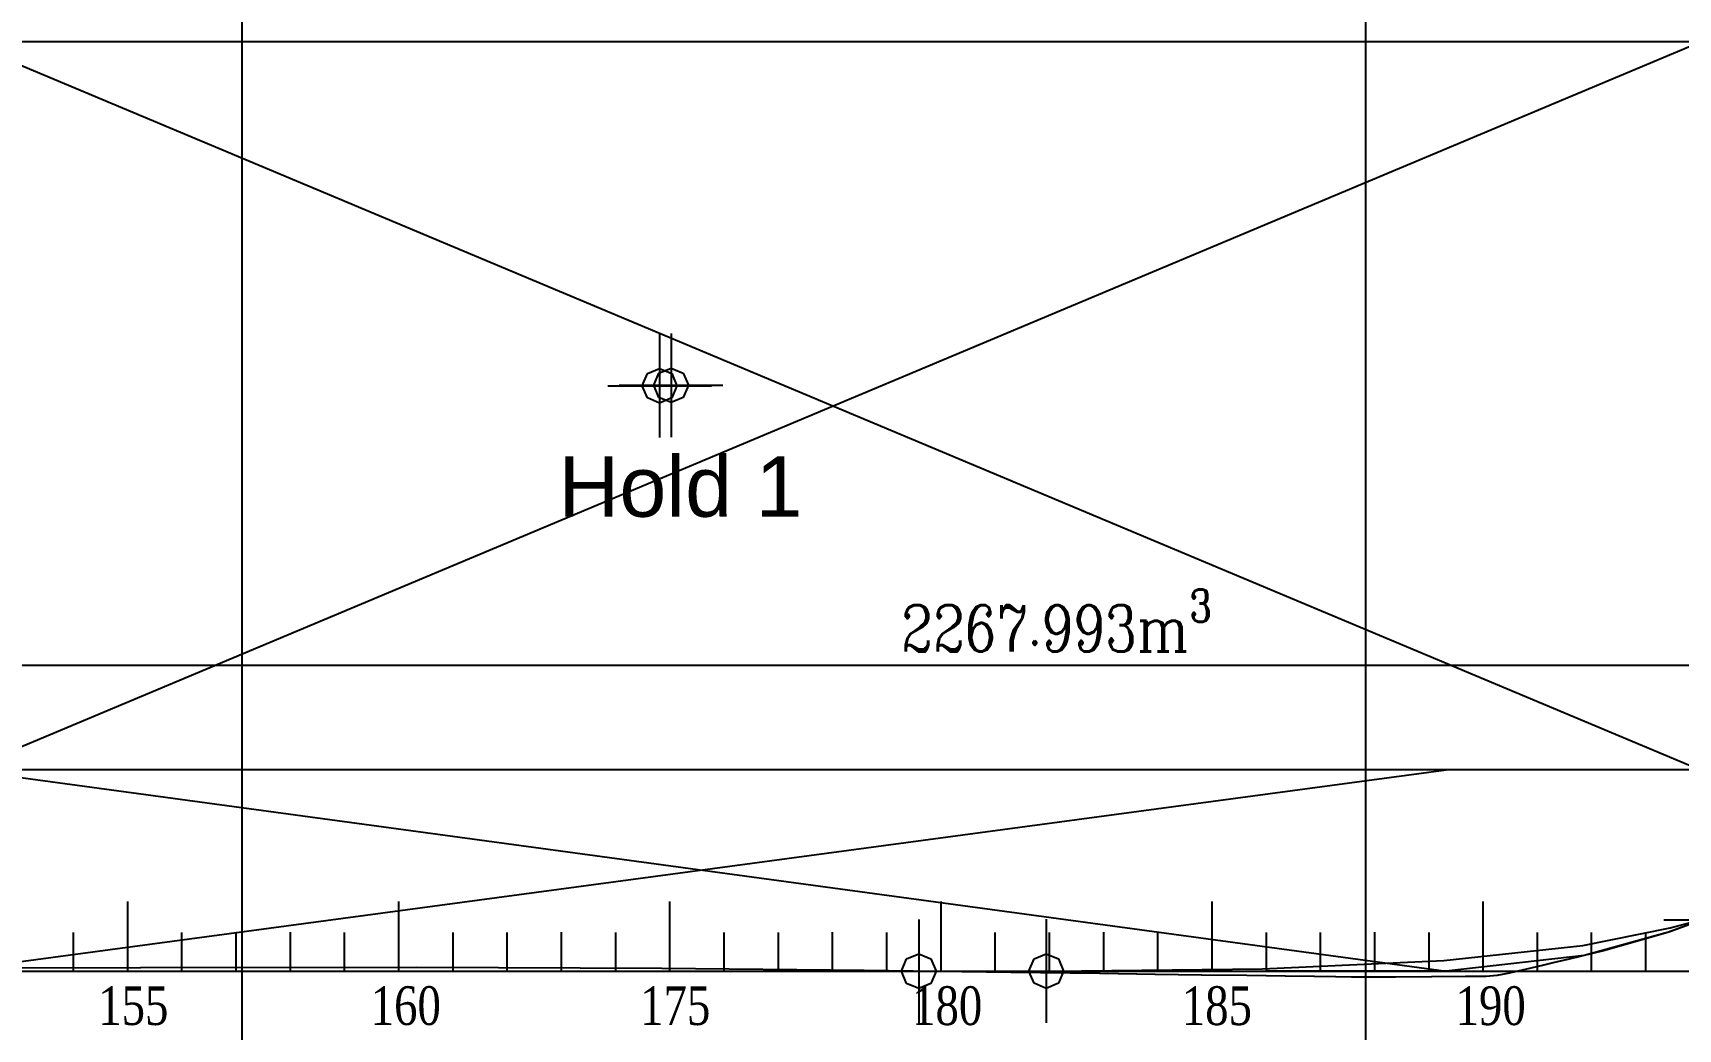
# Model space of a CAD drawing. Header units: millimetres. Extents: x -4 to 3776, y -4 to 4079.
# Drawn here: x 566.7 to 673, y 432.7 to 497 of the extents above; entities that cross this region are included whole.
import ezdxf
from ezdxf import colors
from ezdxf.entities.mleader import LeaderData, LeaderLine
from ezdxf.math import Vec2, Vec3

# ---------------------------------------------------------------- set-up
doc = ezdxf.new("R2010")
doc.units = ezdxf.units.MM
doc.linetypes.add('ACAD_ISO04W100', pattern=[30, 24, -3, 0, -3])
for name, color, linetype in [('BK_kedu', 255, 'Continuous'), ('DB1', 7, 'Continuous'), ('EDGE', 7, 'Continuous'), ('FORECASTLE', 7, 'Continuous'), ('FOREPEAK', 7, 'Continuous'), ('HOLD1', 7, 'Continuous'), ('ROTATEDREFERENCEFRAME', 7, 'Continuous')]:
    doc.layers.add(name, color=color, linetype=linetype)
doc.layers.add('Sheet$GRID', color=254, linetype='Continuous', true_color=0xbebebe)
doc.layers.add('刻度', color=3, linetype='ACAD_ISO04W100', lineweight=13)
doc.styles.add('ROMANC', font='ROMANC.shx', dxfattribs={"width": 0.8, "bigfont": 'HZDX.shx'})
doc.styles.get("Standard").update_dxf_attribs({"font": 'arial.ttf'})

# ---------------------------------------------------------------- blocks, each defined once
blk = doc.blocks.new('BK_0.7')
at = {"color": 4, "lineweight": 25}
for p, q in [((0, 0), (0, 4.41)), ((17.5, 0), (17.5, 4.5)), ((3.5, 0), (3.5, 2.5)), ((7, 0), (7, 2.5)), ((10.5, 0), (10.5, 2.51)), ((14, 0), (14, 2.5)), ((0, 0), (3.5, 0)), ((3.5, 0), (7, 0)), ((7, 0), (10.5, 0)), ((10.5, 0), (14, 0)), ((14, 0), (17.5, 0))]:
    blk.add_line(p, q, dxfattribs=at)
blk = doc.blocks.new('*U319')
at = {"layer": '刻度', "color": 4, "lineweight": 25}
blk.add_blockref('BK_0.7', (-8.75, -2.25), dxfattribs=at)
blk = doc.blocks.new('*U320')
at = {"layer": '刻度', "color": 0, "linetype": 'ByBlock', "lineweight": -2, "transparency": 16777216}
for p in [(455, 0), (472.5, 0), (490, 0), (507.5, 0), (525, 0), (542.5, 0), (560, 0)]:
    blk.add_blockref('*U319', p, dxfattribs=at)

msp = doc.modelspace()

# ---------------------------------------------------------------- linework, layer by layer
at = {"layer": 'DB1', "color": 4}
for p, q in [((562.388, 436.603), (657.986, 449.46)), ((562.388, 449.46), (657.986, 436.46)), ((623.934, 439.807), (623.934, 433.112)), ((632.163, 439.814), (632.163, 433.119)), ((623.145, 437.249), (623.934, 437.575)), ((623.934, 437.575), (624.723, 437.249)), ((631.374, 437.256), (632.163, 437.582)), ((632.163, 437.582), (632.952, 437.256)), ((622.819, 436.46), (623.145, 437.249)), ((624.723, 437.249), (625.05, 436.46)), ((631.048, 436.467), (631.374, 437.256)), ((632.952, 437.256), (633.279, 436.467)), ((620.587, 436.46), (627.282, 436.46)), ((623.145, 435.671), (622.819, 436.46)), ((623.934, 435.344), (623.145, 435.671)), ((624.723, 435.671), (623.934, 435.344)), ((625.05, 436.46), (624.723, 435.671)), ((628.816, 436.467), (635.511, 436.467)), ((631.374, 435.678), (631.048, 436.467)), ((632.163, 435.351), (631.374, 435.678)), ((632.952, 435.678), (632.163, 435.351)), ((633.279, 436.467), (632.952, 435.678))]:
    msp.add_line(p, q, dxfattribs=at)
for points in [[(674.388, 449.46), (672.479, 449.46), (666.885, 449.46), (657.986, 449.46), (646.388, 449.46), (632.881, 449.46), (618.388, 449.46), (603.894, 449.46), (590.388, 449.46), (578.79, 449.46), (569.89, 449.46), (564.296, 449.46), (562.388, 449.46)], [(674.388, 449.46), (672.479, 449.46), (666.885, 449.46), (657.986, 449.46), (646.388, 449.46), (632.881, 449.46), (618.388, 449.46), (603.894, 449.46), (590.388, 449.46), (578.79, 449.46), (569.89, 449.46), (564.296, 449.46), (562.388, 449.46)], [(632.496, 436.467), (646.122, 436.61), (657.824, 437.142), (666.803, 438.123), (672.447, 439.258), (674.372, 439.784)], [(674.388, 439.724), (672.479, 439.024), (666.885, 437.474), (657.986, 436.46), (646.388, 436.46)], [(666.885, 437.474), (657.986, 436.46), (646.388, 436.46)]]:
    msp.add_lwpolyline(points, dxfattribs=at)
at = {"layer": 'EDGE', "color": 29}
for points in [[(678.413, 441.206), (672.328, 438.974), (668.203, 437.794), (665.902, 437.242), (664.869, 436.997), (664.173, 436.832), (663.155, 436.592), (662.057, 436.342), (661.26, 436.184), (660.539, 436.126), (659.227, 436.11), (657.038, 436.094), (654.689, 436.079), (652.975, 436.074), (651.867, 436.08), (650.836, 436.093), (649.468, 436.112), (647.593, 436.137), (645.104, 436.171), (642.191, 436.211), (639.175, 436.252), (635.629, 436.3), (629.88, 436.379), (620.4, 436.503), (607.343, 436.627), (591.525, 436.687), (573.692, 436.667), (554.498, 436.624)], [(678.413, 441.206), (672.328, 438.974), (668.203, 437.794), (665.902, 437.242), (664.869, 436.997), (664.173, 436.832), (663.155, 436.592), (662.057, 436.342), (661.26, 436.184), (660.539, 436.126), (659.227, 436.11), (657.038, 436.094), (654.689, 436.079), (652.975, 436.074), (651.867, 436.08), (650.836, 436.093), (649.468, 436.112), (647.593, 436.137), (645.104, 436.171), (642.191, 436.211), (639.175, 436.252), (635.629, 436.3), (629.88, 436.379), (620.4, 436.503), (607.343, 436.627), (591.525, 436.687), (573.692, 436.667), (554.498, 436.624)], [(678.428, 441.206), (672.343, 438.974), (668.218, 437.794), (665.917, 437.242), (664.884, 436.997), (664.189, 436.832), (663.17, 436.592), (662.072, 436.342), (661.275, 436.184), (660.554, 436.126), (659.242, 436.11), (657.053, 436.094), (654.704, 436.079), (652.991, 436.074), (651.882, 436.08), (650.851, 436.093), (649.484, 436.112), (647.608, 436.137), (645.119, 436.171), (642.206, 436.211), (639.19, 436.252), (635.644, 436.3), (629.895, 436.379), (620.415, 436.503), (607.358, 436.627), (591.54, 436.687), (573.707, 436.667), (554.513, 436.624)], [(678.428, 441.206), (672.343, 438.974), (668.218, 437.794), (665.917, 437.242), (664.884, 436.997), (664.189, 436.832), (663.17, 436.592), (662.072, 436.342), (661.275, 436.184), (660.554, 436.126), (659.242, 436.11), (657.053, 436.094), (654.704, 436.079), (652.991, 436.074), (651.882, 436.08), (650.851, 436.093), (649.484, 436.112), (647.608, 436.137), (645.119, 436.171), (642.206, 436.211), (639.19, 436.252), (635.644, 436.3), (629.895, 436.379), (620.415, 436.503), (607.358, 436.627), (591.54, 436.687), (573.707, 436.667), (554.513, 436.624)]]:
    msp.add_lwpolyline(points, dxfattribs=at)
at = {"layer": 'FORECASTLE', "color": 4}
for points in [[(674.372, 496.46), (667.048, 496.46), (655.462, 496.46), (642.675, 496.46), (628.739, 496.46), (613.713, 496.46), (597.657, 496.46), (580.639, 496.46), (562.726, 496.46), (543.995, 496.46), (524.52, 496.46), (504.383, 496.46), (483.666, 496.46), (462.454, 496.46), (446.372, 496.46)], [(674.372, 496.46), (667.048, 496.46), (655.462, 496.46), (642.675, 496.46), (628.739, 496.46), (613.713, 496.46), (597.657, 496.46), (580.639, 496.46), (562.726, 496.46), (543.995, 496.46), (524.52, 496.46), (504.383, 496.46), (483.666, 496.46), (462.454, 496.46), (446.372, 496.46)], [(674.388, 496.46), (667.063, 496.46), (655.477, 496.46), (642.69, 496.46), (628.754, 496.46), (613.728, 496.46), (597.673, 496.46), (580.654, 496.46), (562.742, 496.46), (544.01, 496.46), (524.535, 496.46), (504.398, 496.46), (483.681, 496.46), (462.469, 496.46), (446.388, 496.46)], [(674.388, 496.46), (667.063, 496.46), (655.477, 496.46), (642.69, 496.46), (628.754, 496.46), (613.728, 496.46), (597.673, 496.46), (580.654, 496.46), (562.742, 496.46), (544.01, 496.46), (524.535, 496.46), (504.398, 496.46), (483.681, 496.46), (462.469, 496.46), (446.388, 496.46)]]:
    msp.add_lwpolyline(points, dxfattribs=at)
at = {"layer": 'FOREPEAK', "color": 4}
for p, q in [((672.03, 439.784), (678.724, 439.784)), ((672.045, 439.784), (678.739, 439.784))]:
    msp.add_line(p, q, dxfattribs=at)
at = {"layer": 'HOLD1', "color": 4}
for p, q in [((562.388, 449.46), (674.388, 496.46)), ((562.388, 496.46), (674.388, 449.46)), ((607.202, 477.607), (607.202, 470.913)), ((607.944, 477.637), (607.944, 470.943)), ((606.086, 474.26), (606.413, 475.049)), ((606.413, 475.049), (607.202, 475.376)), ((606.828, 474.29), (607.155, 475.079)), ((607.155, 475.079), (607.944, 475.406)), ((607.202, 475.376), (607.991, 475.049)), ((607.944, 475.406), (608.733, 475.079)), ((607.991, 475.049), (608.318, 474.26)), ((608.733, 475.079), (609.06, 474.29)), ((603.855, 474.26), (610.549, 474.26)), ((604.597, 474.29), (611.291, 474.29)), ((606.413, 473.471), (606.086, 474.26)), ((607.155, 473.501), (606.828, 474.29)), ((608.318, 474.26), (607.991, 473.471)), ((609.06, 474.29), (608.733, 473.501)), ((607.202, 473.144), (606.413, 473.471)), ((607.944, 473.174), (607.155, 473.501)), ((607.991, 473.471), (607.202, 473.144)), ((608.733, 473.501), (607.944, 473.174))]:
    msp.add_line(p, q, dxfattribs=at)
for points in [[(674.372, 496.46), (672.447, 496.46), (666.803, 496.46), (657.824, 496.46), (646.122, 496.46), (632.496, 496.46), (617.872, 496.46), (603.249, 496.46), (589.622, 496.46), (577.921, 496.46), (568.942, 496.46), (563.298, 496.46), (561.372, 496.46)], [(674.372, 496.46), (672.447, 496.46), (666.803, 496.46), (657.824, 496.46), (646.122, 496.46), (632.496, 496.46), (617.872, 496.46), (603.249, 496.46), (589.622, 496.46), (577.921, 496.46), (568.942, 496.46), (563.298, 496.46), (561.372, 496.46)], [(674.388, 496.46), (672.479, 496.46), (666.885, 496.46), (657.986, 496.46), (646.388, 496.46), (632.881, 496.46), (618.388, 496.46), (603.894, 496.46), (590.388, 496.46), (578.79, 496.46), (569.89, 496.46), (564.296, 496.46), (562.388, 496.46)], [(674.388, 496.46), (672.479, 496.46), (666.885, 496.46), (657.986, 496.46), (646.388, 496.46), (632.881, 496.46), (618.388, 496.46), (603.894, 496.46), (590.388, 496.46), (578.79, 496.46), (569.89, 496.46), (564.296, 496.46), (562.388, 496.46)], [(674.388, 449.46), (672.479, 449.46), (666.885, 449.46), (657.986, 449.46), (646.388, 449.46), (632.881, 449.46), (618.388, 449.46), (603.894, 449.46), (590.388, 449.46), (578.79, 449.46), (569.89, 449.46), (564.296, 449.46), (562.388, 449.46)], [(674.388, 449.46), (672.479, 449.46), (666.885, 449.46), (657.986, 449.46), (646.388, 449.46), (632.881, 449.46), (618.388, 449.46), (603.894, 449.46), (590.388, 449.46), (578.79, 449.46), (569.89, 449.46), (564.296, 449.46), (562.388, 449.46)]]:
    msp.add_lwpolyline(points, dxfattribs=at)
at = {"layer": 'ROTATEDREFERENCEFRAME', "color": 255}
for p, q in [((38.372, 436.46), (708.372, 436.46)), ((38.372, 436.46), (708.372, 436.46)), ((38.372, 436.46), (708.372, 436.46)), ((38.388, 436.46), (708.388, 436.46))]:
    msp.add_line(p, q, dxfattribs=at)
at = {"layer": 'Sheet$GRID'}
for points in [[(580.241, 608.276), (580.241, 0.013)], [(652.77, 608.276), (652.77, 0.013)], [(0.007, 456.21), (870.358, 456.21)]]:
    msp.add_lwpolyline(points, dxfattribs=at)

# ---------------------------------------------------------------- block references
at = {"layer": '刻度', "color": 4, "lineweight": 25}
msp.add_blockref('*U320', (109.122, 438.71), dxfattribs=at)

# ---------------------------------------------------------------- texts
at = {"color": 4, "lineweight": 25, "insert": (622.79, 461.112, 80.997), "char_height": 3, "attachment_point": 1, "style": 'ROMANC'}
msp.add_mtext('\\A1;{\\Fromanc,hzdx|c134;2267.993m\\H0.7x;\\S3^ ;}', dxfattribs=at)
at = {"layer": 'HOLD1', "color": 4}
msp.add_text('Hold 1', height=3.9042, dxfattribs=at).set_placement((600.668, 465.804))
at = {"layer": '刻度', "color": 4, "lineweight": 25, "char_height": 2.5, "attachment_point": 1, "style": 'ROMANC'}
for s, width, insert in [('{\\fTimes New Roman|b0|i0|c0|p18;155}', 3.91495, (570.966, 435.488)), ('{\\fTimes New Roman|b0|i0|c0|p18;160}', 3.75319, (588.553, 435.488)), ('{\\fTimes New Roman|b0|i0|c0|p18;175}', 3.91495, (605.949, 435.488)), ('{\\fTimes New Roman|b0|i0|c0|p18;180}', 3.91495, (623.502, 435.481)), ('{\\fTimes New Roman|b0|i0|c0|p18;185}', 3.91495, (640.912, 435.481)), ('{\\fTimes New Roman|b0|i0|c0|p18;190}', 3.91495, (658.588, 435.481))]:
    msp.add_mtext_dynamic_manual_height_columns(s, width=width, gutter_width=15, heights=[2.449], dxfattribs=dict(at, insert=insert))

# ---------------------------------------------------------------- leaders
at = {"layer": 'BK_kedu'}
ml = msp.add_multileader_mtext('Standard', dxfattribs=at)
ml.set_content('', color=256)
ml.set_leader_properties()
ml.build(insert=Vec2(0, 0))
ml.multileader.update_dxf_attribs({"text_right_attachment_type": 6, "dogleg_length": 0.36, "arrow_head_size": 0.18})
ctx = ml.context
ctx.base_point, ctx.char_height, ctx.arrow_head_size, ctx.landing_gap_size, ctx.plane_origin = Vec3(3775.999, 4079.328), 0.18, 0.18, 0.09, Vec3(3774.639, 4079.328)
ctx.right_attachment = 6
notes = []
notes.append((ctx, [(0, (0, 0, 0), (0, 0), (1, 0), 1, [])]))
ctx.mtext.insert, ctx.mtext.flow_direction = Vec3(3776.089, 4079.418), 5
for ctx, leaders in notes:
    for number, flags, end, landing, length, lines in leaders:
        leader = LeaderData()
        leader.index, (leader.has_last_leader_line, leader.has_dogleg_vector, leader.attachment_direction) = number, flags
        leader.last_leader_point, leader.dogleg_vector, leader.dogleg_length = Vec3(end), Vec3(landing), length
        for number, points, colour, breaks in lines:
            line = LeaderLine()
            line.index, line.vertices, line.color, line.breaks = number, Vec3.list(points), colors.encode_raw_color(colour), breaks
            leader.lines.append(line)
        ctx.leaders.append(leader)

doc.saveas('drawing.dxf')
